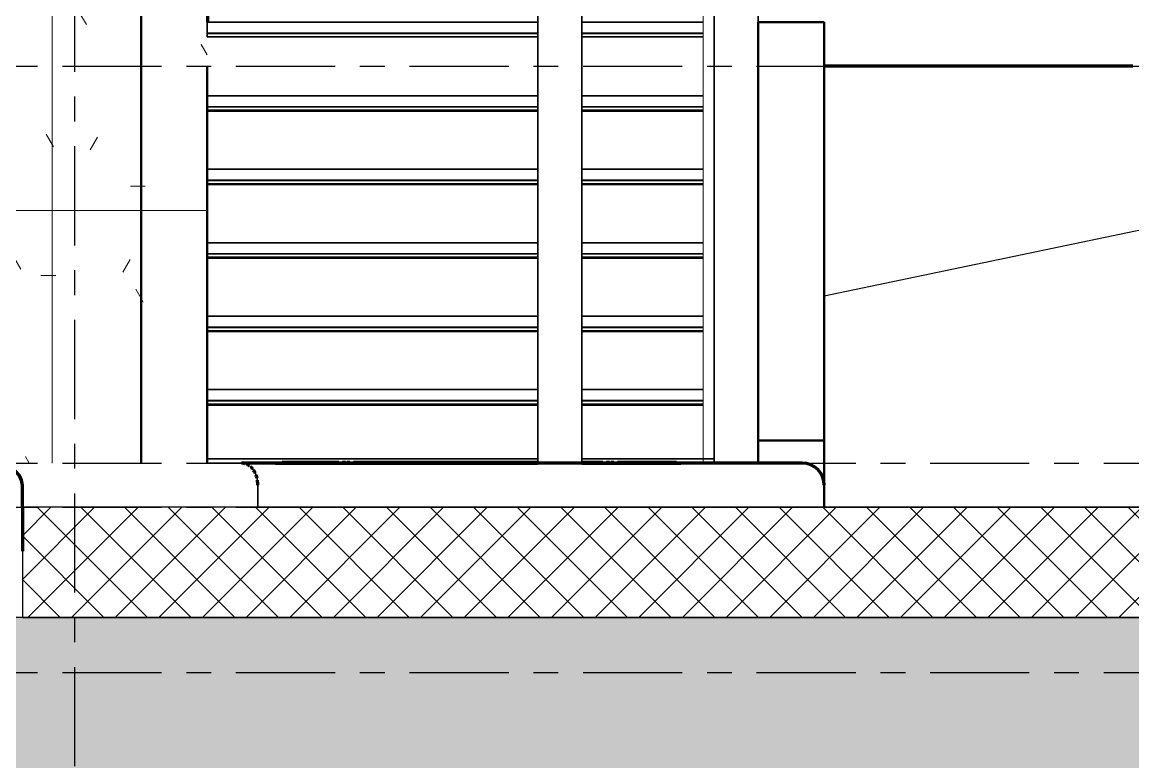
# Model space of a CAD drawing. Header units: millimetres. Extents: x -25371 to 2282244, y -90657 to 147824.
# Drawn here: x 1890080 to 1892599, y -4150 to -2473 of the extents above; entities that cross this region are included whole.
import ezdxf
from ezdxf.enums import TextEntityAlignment as Align

# ---------------------------------------------------------------- set-up
doc = ezdxf.new("R2010")
doc.units = ezdxf.units.MM
doc.linetypes.add('CENTER', pattern=[50.8, 31.75, -6.35, 6.35, -6.35])
doc.linetypes.add('TA_GL_000.90000', pattern=[2.475, 0.9, -0.225, 0.225, -0.225, 0.9])
for name, color, linetype in [('000 - 0_SYM_DWG_GRIDLINE_MAIN_COLOR_251', 7, 'Continuous'), ('000 - 0_SYM_DWG_SLOPE-SYM_TEXT_COLOR_3', 7, 'Continuous'), ('000 - GRID', 7, 'CENTER')]:
    doc.layers.add(name, color=color, linetype=linetype)
for name, color, linetype, lineweight in [('A-DETL', 7, 'Continuous', 70), ('A-DETL-GENF', 7, 'Continuous', 35), ('A-DETL-THIN', 7, 'Continuous', 25), ('A-FLOR-E', 7, 'Continuous', 35), ('A-FLOR-FNSH', 7, 'Continuous', 70), ('A-FLOR-HRAL', 7, 'Continuous', 35), ('A-FLOR-MCUT', 7, 'Continuous', 70), ('A-FLOR-OTLN', 7, 'Continuous', 35), ('A-FLOR-PATT', 7, 'Continuous', 70), ('A-GENM', 7, 'Continuous', 35), ('A-WALL-PATT', 7, 'Continuous', 50), ('E-LITE-EQPM', 7, 'Continuous', 35), ('I-WALL-E', 7, 'Continuous', 50), ('P-SANR-FIXT', 7, 'Continuous', 35), ('Q-SPCQ', 7, 'Continuous', 35), ('S-STRS-E', 7, 'Continuous', 35), ('WALL-E', 7, 'Continuous', 50)]:
    doc.layers.add(name, color=color, linetype=linetype, lineweight=lineweight)
doc.styles.add('Arial', font='arial.ttf', dxfattribs={"height": 300})
doc.styles.add('TA', font='', dxfattribs={"height": 4.5})
doc.styles.get('TA').set_extended_font_data('Cordia New')
pattern_1 = [(0, (12756.73, -1e-11), (812.8, 203.2), [33.528, -576.072, 33.528, -576.072, -3251.2]), (0, (12756.73, -1e-11), (812.8, 203.2), [-1219.2, 33.528, -1185.672, 33.528, -576.072, -1422.4]), (0, (12756.73, -1e-11), (812.8, 203.2), [-3048, 33.528, -372.872, 33.528, -982.472]), (120, (13061.53, 101.6), (-582.37636, 602.30545), [33.528, -576.072, 33.528, -576.072, -3251.2]), (120, (13061.53, 101.6), (-582.37636, 602.30545), [-1219.2, 33.528, -1185.672, 33.528, -576.072, -1422.4]), (120, (13061.53, 101.6), (-582.37636, 602.30545), [-3048, 33.528, -372.872, 33.528, -982.472]), (240, (13163.13, 508), (-230.42364, -805.50545), [33.528, -576.072, 33.528, -576.072, -3251.2]), (240, (13163.13, 508), (-230.42364, -805.50545), [-1219.2, 33.528, -1185.672, 33.528, -576.072, -1422.4]), (240, (13163.13, 508), (-230.42364, -805.50545), [-3048, 33.528, -372.872, 33.528, -982.472])]
pattern_2 = [(0, (15146.8, 100300), (0, 600), []), (90, (15146.8, 100300), (-600, 4e-14), [])]

# ---------------------------------------------------------------- blocks, each defined once
blk = doc.blocks.new('Lighting-Street-LED - Lighting-Street-LED-4346571-VS01 - ELEVATION 4')
at = {"layer": 'E-LITE-EQPM', "color": 7}
for p, q in [((5800, 107124.5), (5800, 101100)), ((5900, 101100), (5900, 107103.2))]:
    blk.add_line(p, q, dxfattribs=at)
blk = doc.blocks.new('Railing - 50mm-5736714-VS01 - ELEVATION 4')
at = {"layer": 'A-FLOR-HRAL', "color": 7, "lineweight": 9}
for p, q in [((5775, 102736.9), (5775.3, 102739.3)), ((5775, 102736.9), (5775, 101766.7)), ((5775.3, 102734.5), (5775, 102736.9))]:
    blk.add_line(p, q, dxfattribs=at)
blk = doc.blocks.new('Railing - 50mm-5736712-VS01 - ELEVATION 4')
at = {"layer": 'A-FLOR-HRAL', "color": 7, "lineweight": 9}
for p, q in [((5775, 102379.8), (5775.3, 102382.1)), ((5775, 102379.8), (5775, 101433.3)), ((5775.3, 102377.4), (5775, 102379.8))]:
    blk.add_line(p, q, dxfattribs=at)
blk = doc.blocks.new('Railing - Railing-4930035-VS01 - ELEVATION 4')
at = {"color": 7}
for name in ['Railing - 50mm-5736714-VS01 - ELEVATION 4', 'Railing - 50mm-5736712-VS01 - ELEVATION 4']:
    blk.add_blockref(name, (0, 0), dxfattribs=at)
blk = doc.blocks.new('Top Rail Type - Top Rail_Internal_-4930060-VS01 - ELEVATION 4')
at = {"layer": 'A-FLOR-HRAL', "color": 7, "lineweight": 9}
blk.add_line((5775, 102066.7), (5775, 101100), dxfattribs=at)
at = {"layer": 'A-FLOR-HRAL', "color": 7, "lineweight": 9, "flags": 128}
blk.add_lwpolyline([(5775, 102102), (5775, 102099.3), (5775, 102096.6), (5775, 102093.8), (5775, 102091), (5775, 102088.2), (5775, 102085.3), (5775, 102082.4), (5775, 102079.4), (5775, 102076.4), (5775, 102073.5), (5775, 102070.5), (5775, 102067.5), (5775, 102066.7)], dxfattribs=at)
blk = doc.blocks.new('Lighting-Street-LED - Lighting-Street-LED-V74-VS01 - ELEVATION 4')
at = {"layer": 'E-LITE-EQPM', "color": 7}
for p, q in [((5400.2, 107213.6), (5400.2, 101100)), ((5500.2, 101100), (5500.2, 107104))]:
    blk.add_line(p, q, dxfattribs=at)
blk = doc.blocks.new('DPA_GM-Manhole Cover Type 2 - 900x900-V91-VS01 - ELEVATION 4')
at = {"layer": 'A-DETL', "color": 7}
for p, q in [((4805, 101100), (4942, 101100)), ((4932, 101100), (4810, 101100)), ((4820, 101102), (4900, 101102)), ((4820, 101102), (4820, 101100)), ((4820, 101102), (4900, 101102)), ((4820, 101102), (4820, 101100)), ((4820, 101100), (4932, 101100)), ((4900, 101100), (4820, 101100)), ((4900, 101100), (4820, 101100)), ((4900, 101102), (4932, 101102)), ((4900, 101102), (4932, 101102)), ((4932, 101100), (4900, 101100)), ((4932, 101100), (4900, 101100)), ((4932, 101102), (4939, 101102)), ((4932, 101102), (4939, 101102)), ((4942, 101100), (4939, 101100)), ((4939, 101100), (4942, 101100)), ((4957, 101100), (4950, 101100)), ((4950, 101100), (4967, 101100)), ((4950, 101100), (4957, 101100)), ((4957, 101102), (4964, 101102)), ((4957, 101102), (4957, 101100)), ((4957, 101102), (4964, 101102)), ((4957, 101102), (4957, 101100)), ((4964, 101100), (4964, 101102)), ((4964, 101100), (4964, 101102)), ((4967, 101100), (4964, 101100)), ((4964, 101100), (4967, 101100)), ((4982, 101100), (4974, 101100)), ((4974, 101100), (4992, 101100)), ((4974, 101100), (4982, 101100)), ((4982, 101102), (4989, 101102)), ((4982, 101102), (4982, 101100)), ((4982, 101102), (4989, 101102)), ((4982, 101102), (4982, 101100)), ((4989, 101100), (4989, 101102)), ((4989, 101102), (5400.3, 101102)), ((4989, 101100), (4989, 101102)), ((4989, 101100), (4989, 101102)), ((4989, 101102), (5400.3, 101102)), ((4989, 101100), (4989, 101102)), ((4992, 101100), (4989, 101100)), ((4989, 101100), (4992, 101100)), ((4992, 101100), (4989, 101100)), ((4992, 101100), (4989, 101100)), ((5400.3, 101100), (4999, 101100)), ((4999, 101100), (5400.3, 101100)), ((4999, 101100), (5400.3, 101100)), ((5400.3, 101100), (4999, 101100)), ((5400.3, 101100), (4999, 101100)), ((5500.2, 101102), (5531, 101102)), ((5500.2, 101102), (5531, 101102)), ((5531, 101100), (5500.2, 101100)), ((5500.2, 101100), (5541, 101100)), ((5500.2, 101100), (5531, 101100)), ((5531, 101100), (5500.2, 101100)), ((5531, 101100), (5500.2, 101100)), ((5531, 101102), (5538, 101102)), ((5531, 101102), (5538, 101102)), ((5541, 101100), (5538, 101100)), ((5538, 101100), (5541, 101100)), ((5556, 101100), (5548, 101100)), ((5548, 101100), (5566, 101100)), ((5548, 101100), (5556, 101100)), ((5556, 101102), (5563, 101102)), ((5556, 101102), (5556, 101100)), ((5556, 101102), (5563, 101102)), ((5556, 101102), (5556, 101100)), ((5563, 101102), (5563, 101100)), ((5563, 101102), (5563, 101100)), ((5566, 101100), (5563, 101100)), ((5563, 101100), (5566, 101100)), ((5581, 101100), (5573, 101100)), ((5573, 101100), (5591, 101100)), ((5573, 101100), (5581, 101100)), ((5581, 101102), (5588, 101102)), ((5581, 101102), (5581, 101100)), ((5581, 101102), (5588, 101102)), ((5581, 101102), (5581, 101100)), ((5588, 101102), (5588, 101100)), ((5588, 101102), (5620, 101102)), ((5588, 101100), (5588, 101102)), ((5588, 101102), (5588, 101100)), ((5588, 101102), (5620, 101102)), ((5588, 101100), (5588, 101102)), ((5591, 101100), (5588, 101100)), ((5588, 101100), (5591, 101100)), ((5591, 101100), (5588, 101100)), ((5591, 101100), (5588, 101100)), ((5710, 101100), (5598, 101100)), ((5598, 101100), (5715, 101100)), ((5598, 101100), (5700, 101100)), ((5620, 101100), (5598, 101100)), ((5620, 101100), (5598, 101100)), ((5620, 101102), (5705, 101102)), ((5620, 101102), (5700, 101102)), ((5705, 101100), (5620, 101100)), ((5700, 101100), (5620, 101100))]:
    blk.add_line(p, q, dxfattribs=at)
at = {"layer": 'A-GENM', "color": 7}
for p, q in [((4805, 101100), (4932, 101100)), ((4810, 101100), (4942, 101100)), ((4900, 101102), (4820, 101102)), ((4820, 101100), (4820, 101102)), ((4900, 101102), (4820, 101102)), ((4820, 101100), (4820, 101102)), ((4932, 101100), (4820, 101100)), ((4820, 101100), (4900, 101100)), ((4820, 101100), (4900, 101100)), ((4932, 101102), (4900, 101102)), ((4932, 101102), (4900, 101102)), ((4900, 101100), (4932, 101100)), ((4900, 101100), (4932, 101100)), ((4939, 101102), (4932, 101102)), ((4939, 101102), (4932, 101102)), ((4939, 101100), (4942, 101100)), ((4942, 101100), (4939, 101100)), ((4950, 101100), (4957, 101100)), ((4950, 101100), (4967, 101100)), ((4957, 101100), (4950, 101100)), ((4964, 101102), (4957, 101102)), ((4957, 101100), (4957, 101102)), ((4964, 101102), (4957, 101102)), ((4957, 101100), (4957, 101102)), ((4964, 101100), (4964, 101102)), ((4964, 101100), (4964, 101102)), ((4964, 101100), (4967, 101100)), ((4967, 101100), (4964, 101100)), ((4974, 101100), (4982, 101100)), ((4974, 101100), (4992, 101100)), ((4982, 101100), (4974, 101100)), ((4989, 101102), (4982, 101102)), ((4982, 101100), (4982, 101102)), ((4989, 101102), (4982, 101102)), ((4982, 101100), (4982, 101102)), ((4989, 101100), (4989, 101102)), ((5400.3, 101102), (4989, 101102)), ((4989, 101102), (4989, 101100)), ((4989, 101100), (4989, 101102)), ((5400.3, 101102), (4989, 101102)), ((4989, 101102), (4989, 101100)), ((4989, 101100), (4992, 101100)), ((4992, 101100), (4989, 101100)), ((4989, 101100), (4992, 101100)), ((4989, 101100), (4992, 101100)), ((4999, 101100), (5400.3, 101100)), ((4999, 101100), (5400.3, 101100)), ((5400.3, 101100), (4999, 101100)), ((4999, 101100), (5400.3, 101100)), ((4999, 101100), (5400.3, 101100)), ((5531, 101102), (5500.2, 101102)), ((5531, 101102), (5500.2, 101102)), ((5500.2, 101100), (5531, 101100)), ((5500.2, 101100), (5541, 101100)), ((5531, 101100), (5500.2, 101100)), ((5500.2, 101100), (5531, 101100)), ((5500.2, 101100), (5531, 101100)), ((5538, 101102), (5531, 101102)), ((5538, 101102), (5531, 101102)), ((5538, 101100), (5541, 101100)), ((5541, 101100), (5538, 101100)), ((5548, 101100), (5556, 101100)), ((5548, 101100), (5566, 101100)), ((5556, 101100), (5548, 101100)), ((5563, 101102), (5556, 101102)), ((5556, 101102), (5556, 101100)), ((5563, 101102), (5556, 101102)), ((5556, 101102), (5556, 101100)), ((5563, 101100), (5563, 101102)), ((5563, 101100), (5563, 101102)), ((5563, 101100), (5566, 101100)), ((5566, 101100), (5563, 101100)), ((5573, 101100), (5581, 101100)), ((5573, 101100), (5591, 101100)), ((5581, 101100), (5573, 101100)), ((5588, 101102), (5581, 101102)), ((5581, 101102), (5581, 101100)), ((5588, 101102), (5581, 101102)), ((5581, 101102), (5581, 101100)), ((5588, 101100), (5588, 101102)), ((5620, 101102), (5588, 101102)), ((5588, 101102), (5588, 101100)), ((5588, 101100), (5588, 101102)), ((5620, 101102), (5588, 101102)), ((5588, 101102), (5588, 101100)), ((5588, 101100), (5591, 101100)), ((5591, 101100), (5588, 101100)), ((5588, 101100), (5591, 101100)), ((5588, 101100), (5591, 101100)), ((5598, 101100), (5715, 101100)), ((5598, 101100), (5710, 101100)), ((5700, 101100), (5598, 101100)), ((5598, 101100), (5620, 101100)), ((5598, 101100), (5620, 101100)), ((5705, 101102), (5620, 101102)), ((5700, 101102), (5620, 101102)), ((5620, 101100), (5705, 101100)), ((5620, 101100), (5700, 101100))]:
    blk.add_line(p, q, dxfattribs=at)
blk = doc.blocks.new('DPA_GM-Manhole Cover Type 2 - 900x900-V92-VS01 - ELEVATION 4')
at = {"layer": 'A-DETL', "color": 7}
for p, q in [((4815, 101100), (5400.3, 101100)), ((4942, 101100), (4820, 101100)), ((4830, 101102), (4910, 101102)), ((4830, 101102), (4830, 101100)), ((4830, 101102), (4910, 101102)), ((4830, 101102), (4830, 101100)), ((4830, 101100), (4942, 101100)), ((4910, 101100), (4830, 101100)), ((4910, 101100), (4830, 101100)), ((4910, 101102), (4942, 101102)), ((4910, 101102), (4942, 101102)), ((4942, 101100), (4910, 101100)), ((4942, 101100), (4910, 101100)), ((4942, 101102), (4949, 101102)), ((4942, 101102), (4942, 101100)), ((4942, 101100), (4942, 101102)), ((4942, 101102), (4949, 101102)), ((4942, 101102), (4942, 101100)), ((4942, 101100), (4942, 101102)), ((4949, 101100), (4949, 101102)), ((4949, 101100), (4949, 101102)), ((4967, 101100), (4950, 101100)), ((4950, 101100), (4967, 101100)), ((4967, 101102), (4974, 101102)), ((4967, 101102), (4967, 101100)), ((4967, 101102), (4974, 101102)), ((4967, 101102), (4967, 101100)), ((4974, 101100), (4974, 101102)), ((4974, 101100), (4974, 101102)), ((4992, 101100), (4974, 101100)), ((4974, 101100), (4992, 101100)), ((4992, 101102), (4999, 101102)), ((4992, 101102), (4992, 101100)), ((4992, 101102), (4999, 101102)), ((4992, 101102), (4992, 101100)), ((4999, 101100), (4999, 101102)), ((4999, 101102), (5400.3, 101102)), ((4999, 101100), (4999, 101102)), ((4999, 101100), (4999, 101102)), ((4999, 101102), (5400.3, 101102)), ((4999, 101100), (4999, 101102)), ((5400.3, 101100), (4999, 101100)), ((4999, 101100), (5400.3, 101100)), ((5400.3, 101100), (4999, 101100)), ((5400.3, 101100), (4999, 101100)), ((5500.2, 101102), (5541, 101102)), ((5500.2, 101102), (5541, 101102)), ((5541, 101100), (5500.2, 101100)), ((5500.2, 101100), (5724.7, 101100)), ((5500.2, 101100), (5541, 101100)), ((5541, 101100), (5500.2, 101100)), ((5541, 101100), (5500.2, 101100)), ((5541, 101102), (5548, 101102)), ((5541, 101102), (5541, 101100)), ((5541, 101100), (5541, 101102)), ((5541, 101102), (5548, 101102)), ((5541, 101102), (5541, 101100)), ((5541, 101100), (5541, 101102)), ((5548, 101102), (5548, 101100)), ((5548, 101102), (5548, 101100)), ((5566, 101100), (5548, 101100)), ((5548, 101100), (5566, 101100)), ((5566, 101102), (5573, 101102)), ((5566, 101102), (5566, 101100)), ((5566, 101102), (5573, 101102)), ((5566, 101102), (5566, 101100)), ((5573, 101102), (5573, 101100)), ((5573, 101102), (5573, 101100)), ((5591, 101100), (5573, 101100)), ((5573, 101100), (5591, 101100)), ((5591, 101102), (5598, 101102)), ((5591, 101102), (5591, 101100)), ((5591, 101102), (5598, 101102)), ((5591, 101102), (5591, 101100)), ((5598, 101102), (5598, 101100)), ((5598, 101102), (5630, 101102)), ((5598, 101100), (5598, 101102)), ((5598, 101102), (5598, 101100)), ((5598, 101102), (5630, 101102)), ((5598, 101100), (5598, 101102)), ((5720, 101100), (5598, 101100)), ((5598, 101100), (5710, 101100)), ((5630, 101100), (5598, 101100)), ((5630, 101100), (5598, 101100)), ((5630, 101102), (5715, 101102)), ((5630, 101102), (5710, 101102)), ((5715, 101100), (5630, 101100)), ((5710, 101100), (5630, 101100)), ((5710, 101100), (5710, 101102)), ((5715, 101102), (5715, 101100))]:
    blk.add_line(p, q, dxfattribs=at)
at = {"layer": 'A-GENM', "color": 7}
for p, q in [((4815, 101100), (4942, 101100)), ((4820, 101100), (5400.3, 101100)), ((4910, 101102), (4830, 101102)), ((4830, 101100), (4830, 101102)), ((4910, 101102), (4830, 101102)), ((4830, 101100), (4830, 101102)), ((4942, 101100), (4830, 101100)), ((4830, 101100), (4910, 101100)), ((4830, 101100), (4910, 101100)), ((4942, 101102), (4910, 101102)), ((4910, 101100), (4910, 101102)), ((4910, 101102), (4910, 101100)), ((4942, 101102), (4910, 101102)), ((4910, 101102), (4910, 101100)), ((4910, 101100), (4910, 101102)), ((4910, 101100), (4942, 101100)), ((4910, 101100), (4942, 101100)), ((4949, 101102), (4942, 101102)), ((4942, 101100), (4942, 101102)), ((4942, 101102), (4942, 101100)), ((4949, 101102), (4942, 101102)), ((4942, 101100), (4942, 101102)), ((4942, 101102), (4942, 101100)), ((4949, 101100), (4949, 101102)), ((4949, 101100), (4949, 101102)), ((4950, 101100), (4967, 101100)), ((4967, 101100), (4950, 101100)), ((4974, 101102), (4967, 101102)), ((4967, 101100), (4967, 101102)), ((4974, 101102), (4967, 101102)), ((4967, 101100), (4967, 101102)), ((4974, 101100), (4974, 101102)), ((4974, 101100), (4974, 101102)), ((4974, 101100), (4992, 101100)), ((4992, 101100), (4974, 101100)), ((4999, 101102), (4992, 101102)), ((4992, 101100), (4992, 101102)), ((4999, 101102), (4992, 101102)), ((4992, 101100), (4992, 101102)), ((4999, 101100), (4999, 101102)), ((5400.3, 101102), (4999, 101102)), ((4999, 101102), (4999, 101100)), ((4999, 101100), (4999, 101102)), ((5400.3, 101102), (4999, 101102)), ((4999, 101102), (4999, 101100)), ((4999, 101100), (5400.3, 101100)), ((5400.3, 101100), (4999, 101100)), ((4999, 101100), (5400.3, 101100)), ((4999, 101100), (5400.3, 101100)), ((5541, 101102), (5500.2, 101102)), ((5541, 101102), (5500.2, 101102)), ((5500.2, 101100), (5541, 101100)), ((5500.2, 101100), (5720, 101100)), ((5541, 101100), (5500.2, 101100)), ((5500.2, 101100), (5541, 101100)), ((5500.2, 101100), (5541, 101100)), ((5548, 101102), (5541, 101102)), ((5541, 101102), (5541, 101100)), ((5541, 101102), (5541, 101100)), ((5548, 101102), (5541, 101102)), ((5541, 101102), (5541, 101100)), ((5541, 101102), (5541, 101100)), ((5548, 101100), (5548, 101102)), ((5548, 101100), (5548, 101102)), ((5548, 101100), (5566, 101100)), ((5566, 101100), (5548, 101100)), ((5573, 101102), (5566, 101102)), ((5566, 101102), (5566, 101100)), ((5573, 101102), (5566, 101102)), ((5566, 101102), (5566, 101100)), ((5573, 101100), (5573, 101102)), ((5573, 101100), (5573, 101102)), ((5573, 101100), (5591, 101100)), ((5591, 101100), (5573, 101100)), ((5598, 101102), (5591, 101102)), ((5591, 101102), (5591, 101100)), ((5598, 101102), (5591, 101102)), ((5591, 101102), (5591, 101100)), ((5598, 101100), (5598, 101102)), ((5630, 101102), (5598, 101102)), ((5598, 101102), (5598, 101100)), ((5598, 101100), (5598, 101102)), ((5630, 101102), (5598, 101102)), ((5598, 101102), (5598, 101100)), ((5598, 101100), (5724.7, 101100)), ((5710, 101100), (5598, 101100)), ((5598, 101100), (5630, 101100)), ((5598, 101100), (5630, 101100)), ((5715, 101102), (5630, 101102)), ((5630, 101102), (5630, 101100)), ((5630, 101102), (5630, 101100)), ((5710, 101102), (5630, 101102)), ((5630, 101100), (5630, 101102)), ((5630, 101100), (5630, 101102)), ((5630, 101100), (5715, 101100)), ((5630, 101100), (5710, 101100)), ((5710, 101100), (5710, 101102)), ((5715, 101102), (5715, 101100))]:
    blk.add_line(p, q, dxfattribs=at)
blk = doc.blocks.new('PB-DRAIN-SCUPPER-GENC-300 with RC  - 300WX100D 2-5736739-VS01 - ELEVATION 4')
at = {"layer": 'P-SANR-FIXT', "color": 7, "lineweight": 9}
for p, q in [((5400.3, 101110), (4650, 101110)), ((4650, 101110), (5400.3, 101110)), ((4650, 101100), (4650, 101110)), ((4650, 101110), (4650, 101100)), ((5400.3, 101110), (4650, 101110)), ((5400.3, 101110), (4650, 101110)), ((5775, 101110), (5500.2, 101110)), ((5500.2, 101110), (5775, 101110)), ((5775.9, 101110), (5500.2, 101110)), ((5775, 101110), (5500.2, 101110)), ((5900, 101100), (5900, 101110)), ((5900, 101110), (5900, 101100))]:
    blk.add_line(p, q, dxfattribs=at)
at = {"layer": 'P-SANR-FIXT', "color": 7}
for p, q in [((4650, 101110), (4650, 101100)), ((4650, 101100), (4650, 101110)), ((4650, 101110), (4650, 101100)), ((4650, 101100), (4650, 101110)), ((4650, 101110), (5400.3, 101110)), ((5400.3, 101110), (4650, 101110)), ((5400.3, 101110), (4650, 101110)), ((5400.3, 101110), (4650, 101110)), ((5500.2, 101110), (5775.9, 101110)), ((5775, 101110), (5500.2, 101110)), ((5775, 101110), (5500.2, 101110)), ((5800, 101110), (5500.2, 101110)), ((5900, 101110), (5900, 101100)), ((5900, 101100), (5900, 101110)), ((5900, 101110), (5900, 101100)), ((5900, 101100), (5900, 101110))]:
    blk.add_line(p, q, dxfattribs=at)
blk = doc.blocks.new('Generic Models 2 - Generic Models 45-5662310-VS01 - ELEVATION 4')
at = {"layer": 'A-DETL', "color": 7}
for p, q in [((6150, 102000), (6050, 102000)), ((6167.1, 102000), (6050.3, 102000)), ((6650, 102000), (6167.4, 102000)), ((6750, 102000), (6650, 102000))]:
    blk.add_line(p, q, dxfattribs=at)
at = {"layer": 'A-GENM', "color": 7}
for p, q in [((6050, 102000), (6050, 101400)), ((6050.4, 102000), (6150, 102000)), ((6153.7, 102000), (6750, 102000))]:
    blk.add_line(p, q, dxfattribs=at)
blk = doc.blocks.new('Handrail Type - Handrail_Internal_-5736255-VS01 - ELEVATION 4')
at = {"layer": 'A-FLOR-HRAL', "color": 7, "lineweight": 9}
blk.add_line((5775, 102625), (5775, 101791.7), dxfattribs=at)
blk = doc.blocks.new('DPA_FHC_FH _ENT__Stand Alone Type - 750x1300x550 mm_-5841241-VS01 - ELEVATION 4')
at = {"layer": 'A-DETL', "color": 7}
for p, q in [((4650, 103300), (4651.7, 103300)), ((4651.7, 102700), (4651.7, 103300)), ((4651.7, 102750), (4651.7, 103250)), ((4651.7, 102750), (4651.7, 103250)), ((4650, 102700), (4651.7, 102700)), ((4650, 102300), (4651.7, 102300)), ((4651.7, 102100), (4651.7, 102300)), ((4651.7, 102100), (4650, 102100))]:
    blk.add_line(p, q, dxfattribs=at)
at = {"layer": 'Q-SPCQ', "color": 7}
for p, q in [((4651.7, 103300), (4650, 103300)), ((4651.7, 103300), (4651.7, 102700)), ((4651.7, 103250), (4651.7, 102750)), ((4651.7, 103250), (4651.7, 102750)), ((4650, 102700), (4651.7, 102700)), ((4651.7, 102300), (4650, 102300)), ((4651.7, 102300), (4651.7, 102100)), ((4650, 102100), (4651.7, 102100))]:
    blk.add_line(p, q, dxfattribs=at)
blk = doc.blocks.new('C-1-VS01_REV00_20260616-140725_ELEVATION_4_EX')
at = {"layer": 'A-DETL-GENF', "lineweight": 9}
h = blk.add_hatch(dxfattribs=at)
h.set_pattern_fill('FP_37', style=0, pattern_type=2)
h.set_pattern_definition([(45, (12756.73, -1e-11), (0, 449.0128), [317.5, -317.5]), (45, (12672.54, 84.2), (0, 449.0128), [317.5, -317.5]), (45, (12588.35, 168.38), (0, 449.0128), [317.5, -317.5]), (135, (12588.35, 224.5), (-449.0128, 3e-14), [317.5, -317.5]), (135, (12672.54, 308.7), (-449.0128, 3e-14), [317.5, -317.5]), (135, (12756.73, 392.9), (-449.0128, 3e-14), [317.5, -317.5])])
h.paths.add_polyline_path([(12634.2, 99376.8), (26357.8, 99376.8), (26357.8, 101000), (24421.8, 101000), (24421.8, 100750), (16251.8, 100750), (16251.8, 101000), (9975.1, 101000), (9975.1, 100500), (8919.4, 100500), (8919.4, 101000), (-28.2, 101000), (-28.2, 99376.8), (12523.5, 99376.8)])
at = {"layer": 'A-FLOR-PATT', "lineweight": 9}
h = blk.add_hatch(dxfattribs=at)
h.set_pattern_fill('FP_26', angle=-135, style=0, pattern_type=2)
h.set_pattern_definition([(225, (31944.68, 101000), (49.49747, -49.49747), []), (315, (31944.68, 101000), (49.49747, 49.49747), [])])
h.paths.add_polyline_path([(16452.5, 100750), (24421.8, 100750), (24421.8, 100751.2), (24271.8, 100751.2), (24271.8, 101000), (16452.5, 101000), (16452.5, 100885.1)])
at = {"layer": 'A-WALL-PATT', "lineweight": 9}
h = blk.add_hatch(dxfattribs=at)
h.set_pattern_fill('FP_14', style=0, pattern_type=2)
h.set_pattern_definition(pattern_1)
h.paths.add_polyline_path([(15221.8, 101100), (16721.8, 101100), (16721.8, 103570), (15171.8, 103570), (15171.8, 103433.3), (15221.8, 103433.3), (15221.8, 101231.7)])
h.paths.add_polyline_path([(15071.8, 103433.3), (15121.8, 103433.3), (15121.8, 103570), (15071.8, 103570), (15071.8, 103490.7)])
h = blk.add_hatch(dxfattribs=at)
h.set_pattern_fill('FP_23', style=0, pattern_type=2)
h.set_pattern_definition(pattern_2)
h.paths.add_polyline_path([(15221.8, 101100), (16721.8, 101100), (16721.8, 103570), (15171.8, 103570), (15171.8, 103433.3), (15221.8, 103433.3), (15221.8, 101231.7)])
h.paths.add_polyline_path([(15071.8, 103433.3), (15121.8, 103433.3), (15121.8, 103570), (15071.8, 103570), (15071.8, 103490.7)])
h = blk.add_hatch(dxfattribs=at)
h.set_pattern_fill('FP_14', style=0, pattern_type=2)
h.set_pattern_definition(pattern_1)
h.paths.add_polyline_path([(16871.8, 101100), (16871.8, 103570), (16721.8, 103570), (16721.8, 101100), (16839.8, 101100)])
h = blk.add_hatch(dxfattribs=at)
h.set_pattern_fill('FP_23', style=0, pattern_type=2)
h.set_pattern_definition(pattern_2)
h.paths.add_polyline_path([(16871.8, 101100), (16871.8, 103570), (16721.8, 103570), (16721.8, 101100), (16839.8, 101100)])
at = {"layer": 'A-DETL', "color": 7, "flags": 128}
blk.add_lwpolyline([(18221.8, 101100), (18217.9, 101100), (18206, 101100), (18186.2, 101100), (18158.6, 101100), (18123.1, 101100), (18079.9, 101100), (18029, 101100), (17970.5, 101100), (17904.5, 101100), (17831.1, 101100), (17750.3, 101100), (17662.4, 101100), (17567.5, 101100), (17465.7, 101100), (17357.2, 101100), (17242.2, 101100), (17120.8, 101100), (16993.3, 101100), (16949.7, 101100)], dxfattribs=at)
at = {"layer": 'A-DETL', "color": 7}
blk.add_arc((18221.8, 101050), 50, 0, 90, dxfattribs=at)
for start_param, end_param in [(6.058786, 6.283185), (5.768299, 5.959024), (5.545526, 5.699817), (5.295509, 5.449808), (5.036293, 5.208263), (4.712389, 4.936788)]:
    blk.add_ellipse((16949.7, 101050), major_axis=(0, 50), ratio=0.743004, start_param=start_param, end_param=end_param, dxfattribs=at)
at = {"layer": 'A-DETL-THIN', "color": 7}
for p, q in [((20773.5, 102000), (18271.8, 101478.8)), ((24421.8, 100750), (16251.8, 100750))]:
    blk.add_line(p, q, dxfattribs=at)
at = {"layer": 'A-FLOR-E', "color": 7}
for p, q in [((16873.6, 102100), (16871.8, 102100)), ((17623.4, 102100), (17304.6, 102100)), ((17950, 102100), (17723.2, 102100)), ((18271.8, 102000), (18271.8, 101750)), ((18271.8, 102000), (18271.8, 101750)), ((18271.8, 101750), (18271.8, 101000)), ((18057.3, 101000), (16986.8, 101000)), ((18271.8, 101000), (18058.3, 101000)), ((24271.8, 101000), (18271.8, 101000)), ((16986.8, 100750), (18271.8, 100750))]:
    blk.add_line(p, q, dxfattribs=at)
at = {"layer": 'A-FLOR-FNSH', "color": 7, "lineweight": 25}
for p, q in [((24425, 101000), (16452.5, 101000)), ((16452.5, 100900), (16452.5, 100750)), ((16452.5, 100750), (24421.8, 100750))]:
    blk.add_line(p, q, dxfattribs=at)
at = {"layer": 'A-FLOR-MCUT', "color": 7, "lineweight": 100}
blk.add_line((16452.5, 101000), (16452.5, 101050), dxfattribs=at)
at = {"layer": 'A-FLOR-MCUT', "color": 7}
blk.add_line((16452.5, 101000), (16452.5, 100900), dxfattribs=at)
at = {"layer": 'A-FLOR-MCUT', "color": 7, "lineweight": 100, "flags": 128}
blk.add_lwpolyline([(16452.5, 101050), (16450.8, 101061.1), (16445.8, 101071.7), (16437.8, 101081.2), (16427.1, 101089.1), (16414.4, 101095), (16400.2, 101098.7), (16385.2, 101100)], dxfattribs=at)
at = {"layer": 'A-FLOR-OTLN', "color": 7}
for p, q in [((18121.8, 102100), (18121.8, 101900)), ((16875.4, 101100), (17716.6, 101100)), ((17719.1, 101100), (18121.8, 101100)), ((16986.8, 101050), (16986.8, 101000)), ((18271.8, 101000), (18271.8, 101050)), ((16452.5, 100900), (16452.5, 101000))]:
    blk.add_line(p, q, dxfattribs=at)
for start, end in [(82.8309, 90), (68.4034, 75), (55.0714, 62.4361), (42.2282, 47.7638), (28.3715, 33.4361), (13.3856, 18.5782)]:
    blk.add_arc((18221.8, 101050), 50, start, end, dxfattribs=at)
for start_param, end_param in [(6.038586, 6.262066), (5.793109, 6.021386), (5.207565, 5.759587), (4.974188, 5.202601), (4.712389, 4.957093)]:
    blk.add_ellipse((16949.7, 101050), major_axis=(0, 50), ratio=0.743004, start_param=start_param, end_param=end_param, dxfattribs=at)
at = {"layer": 'I-WALL-E', "color": 7}
for p, q in [((16873.6, 103600), (16873.6, 102100)), ((16871.8, 103570), (16871.8, 102100)), ((16721.8, 103500), (16721.8, 101100)), ((16871.8, 102100), (16873.6, 102100)), ((16871.8, 101272.8), (16871.8, 102000)), ((16871.8, 101100), (16871.8, 101272.8))]:
    blk.add_line(p, q, dxfattribs=at)
at = {"layer": 'S-STRS-E', "color": 7}
for p, q in [((16871.8, 102100), (17622.3, 102100)), ((16871.8, 102075), (16871.8, 102100)), ((16871.8, 102100), (17622.3, 102100)), ((16871.8, 102100), (17622.3, 102100)), ((16871.8, 102100), (17622.3, 102100)), ((16871.8, 102100), (17622.3, 102100)), ((16871.8, 102100), (17622.3, 102100)), ((16871.8, 102100), (17622.3, 102100)), ((17722, 102100), (17996.8, 102100)), ((17722, 102100), (17996.8, 102100)), ((17722, 102100), (17996.8, 102100)), ((17722, 102100), (17996.8, 102100)), ((17722, 102100), (17996.8, 102100)), ((17722, 102100), (17996.8, 102100)), ((17722, 102100), (17996.8, 102100)), ((18121.8, 102065), (18121.8, 102100)), ((18121.8, 102100), (18121.8, 102094.5)), ((18121.8, 102095), (18121.8, 102100)), ((18121.8, 102100), (18121.8, 102097.5)), ((18121.8, 102097.5), (18121.8, 102100)), ((18121.8, 102100), (18121.8, 102097.5)), ((18121.8, 102097.5), (18121.8, 102100)), ((18121.8, 102100), (18121.8, 102097.5)), ((18121.8, 102097.5), (18121.8, 102100)), ((18121.8, 102100), (18121.8, 102097.5)), ((18121.8, 102097.5), (18121.8, 102100)), ((18121.8, 102100), (18121.8, 102097.5)), ((18121.8, 102097.5), (18121.8, 102100)), ((18121.8, 102100), (18121.8, 102075)), ((17622.2, 102075), (16871.8, 102075)), ((16871.8, 102067), (16871.8, 102074.5)), ((16871.8, 102074.5), (17622.2, 102074.5)), ((17996.8, 102075), (17722, 102075)), ((17722, 102074.5), (17996.8, 102074.5)), ((18121.8, 102075), (18121.8, 102095)), ((18121.8, 102095), (18121.8, 102085)), ((18121.8, 102085), (18121.8, 102095)), ((18121.8, 102094.5), (18121.8, 102085.5)), ((18121.8, 102085.5), (18121.8, 102094.5)), ((18121.8, 102094.5), (18121.8, 102074.5)), ((18121.8, 102085.5), (18121.8, 102082)), ((18121.8, 102082), (18121.8, 102085.5)), ((18121.8, 102085), (18121.8, 102082.5)), ((18121.8, 102082.5), (18121.8, 102085)), ((18121.8, 102074.5), (18121.8, 102067)), ((16871.8, 102067), (17622.2, 102067)), ((17722, 102067), (17996.8, 102067)), ((18121.8, 102067), (18121.8, 102065)), ((18121.8, 101933.3), (18121.8, 102065)), ((18121.8, 102065), (18121.8, 101933.3)), ((16871.8, 101933.3), (16871.8, 102000)), ((16871.8, 102000), (16871.8, 101933.3)), ((16871.8, 101927.8), (16871.8, 101933.3)), ((16871.8, 101933.3), (16871.8, 101898.3)), ((17622.2, 101933.3), (16871.8, 101933.3)), ((16871.8, 101933.3), (17622.2, 101933.3)), ((16871.8, 101908.3), (16871.8, 101933.3)), ((16871.8, 101933.3), (16871.8, 101930.8)), ((16871.8, 101930.8), (16871.8, 101933.3)), ((16871.8, 101933.3), (16871.8, 101930.8)), ((16871.8, 101930.8), (16871.8, 101933.3)), ((16871.8, 101933.3), (16871.8, 101930.8)), ((16871.8, 101930.8), (16871.8, 101933.3)), ((16871.8, 101933.3), (16871.8, 101930.8)), ((16871.8, 101930.8), (16871.8, 101933.3)), ((16871.8, 101933.3), (16871.8, 101930.8)), ((16871.8, 101930.8), (16871.8, 101933.3)), ((16871.8, 101933.3), (16871.8, 101928.3)), ((16871.8, 101933.3), (17622.2, 101933.3)), ((16871.8, 101933.3), (17622.2, 101933.3)), ((16871.8, 101933.3), (17622.2, 101933.3)), ((16871.8, 101933.3), (17622.2, 101933.3)), ((16871.8, 101933.3), (17622.2, 101933.3)), ((16871.8, 101933.3), (17622.2, 101933.3)), ((16871.8, 101928.3), (16871.8, 101918.3)), ((16871.8, 101918.3), (16871.8, 101928.3)), ((16871.8, 101928.3), (16871.8, 101908.3)), ((16871.8, 101907.8), (16871.8, 101927.8)), ((16871.8, 101927.8), (16871.8, 101918.8)), ((16871.8, 101918.8), (16871.8, 101927.8)), ((17996.8, 101933.3), (17722, 101933.3)), ((17722, 101933.3), (17996.8, 101933.3)), ((17722, 101933.3), (17996.8, 101933.3)), ((17722, 101933.3), (17996.8, 101933.3)), ((17722, 101933.3), (17996.8, 101933.3)), ((17722, 101933.3), (17996.8, 101933.3)), ((17722, 101933.3), (17996.8, 101933.3)), ((17722, 101933.3), (17996.8, 101933.3)), ((18121.8, 101898.3), (18121.8, 101933.3)), ((18121.8, 101933.3), (18121.8, 101927.8)), ((18121.8, 101928.3), (18121.8, 101933.3)), ((18121.8, 101933.3), (18121.8, 101930.8)), ((18121.8, 101930.8), (18121.8, 101933.3)), ((18121.8, 101933.3), (18121.8, 101930.8)), ((18121.8, 101930.8), (18121.8, 101933.3)), ((18121.8, 101933.3), (18121.8, 101930.8)), ((18121.8, 101930.8), (18121.8, 101933.3)), ((18121.8, 101933.3), (18121.8, 101930.8)), ((18121.8, 101930.8), (18121.8, 101933.3)), ((18121.8, 101933.3), (18121.8, 101930.8)), ((18121.8, 101930.8), (18121.8, 101933.3)), ((18121.8, 101933.3), (18121.8, 101908.3)), ((18121.8, 101908.3), (18121.8, 101928.3)), ((18121.8, 101928.3), (18121.8, 101918.3)), ((18121.8, 101918.3), (18121.8, 101928.3)), ((18121.8, 101927.8), (18121.8, 101918.8)), ((18121.8, 101918.8), (18121.8, 101927.8)), ((18121.8, 101927.8), (18121.8, 101907.8)), ((16871.8, 101918.8), (16871.8, 101915.3)), ((16871.8, 101915.3), (16871.8, 101918.8)), ((16871.8, 101918.3), (16871.8, 101915.8)), ((16871.8, 101915.8), (16871.8, 101918.3)), ((17622.2, 101908.3), (16871.8, 101908.3)), ((16871.8, 101900.3), (16871.8, 101907.8)), ((16871.8, 101907.8), (17622.2, 101907.8)), ((16871.8, 101907.8), (17622.2, 101907.8)), ((16871.8, 101898.3), (16871.8, 101900.3)), ((16871.8, 101900.3), (17622.2, 101900.3)), ((16871.8, 101766.7), (16871.8, 101898.3)), ((16871.8, 101898.3), (16871.8, 101766.7)), ((17622.2, 101898.3), (16871.8, 101898.3)), ((17622.2, 101898.3), (16871.8, 101898.3)), ((17996.8, 101908.3), (17722, 101908.3)), ((17722, 101907.8), (17996.8, 101907.8)), ((17722, 101907.8), (17996.8, 101907.8)), ((17722, 101900.3), (17996.8, 101900.3)), ((17996.8, 101898.3), (17722, 101898.3)), ((17996.8, 101898.3), (17722, 101898.3)), ((18121.8, 101918.8), (18121.8, 101915.3)), ((18121.8, 101915.3), (18121.8, 101918.8)), ((18121.8, 101918.3), (18121.8, 101915.8)), ((18121.8, 101915.8), (18121.8, 101918.3)), ((18121.8, 101907.8), (18121.8, 101900.3)), ((18121.8, 101900.3), (18121.8, 101898.3)), ((18121.8, 101766.7), (18121.8, 101898.3)), ((18121.8, 101898.3), (18121.8, 101766.7)), ((16871.8, 101761.2), (16871.8, 101766.7)), ((16871.8, 101766.7), (16871.8, 101731.7)), ((17622.2, 101766.7), (16871.8, 101766.7)), ((16871.8, 101766.7), (17622.2, 101766.7)), ((16871.8, 101741.7), (16871.8, 101766.7)), ((16871.8, 101766.7), (16871.8, 101764.2)), ((16871.8, 101764.2), (16871.8, 101766.7)), ((16871.8, 101766.7), (16871.8, 101764.2)), ((16871.8, 101764.2), (16871.8, 101766.7)), ((16871.8, 101766.7), (16871.8, 101764.2)), ((16871.8, 101764.2), (16871.8, 101766.7)), ((16871.8, 101766.7), (16871.8, 101764.2)), ((16871.8, 101764.2), (16871.8, 101766.7)), ((16871.8, 101766.7), (16871.8, 101764.2)), ((16871.8, 101764.2), (16871.8, 101766.7)), ((16871.8, 101766.7), (16871.8, 101761.7)), ((16871.8, 101766.7), (17622.2, 101766.7)), ((16871.8, 101766.7), (17622.2, 101766.7)), ((16871.8, 101766.7), (17622.2, 101766.7)), ((16871.8, 101766.7), (17622.2, 101766.7)), ((16871.8, 101766.7), (17622.2, 101766.7)), ((16871.8, 101766.7), (17622.2, 101766.7)), ((16871.8, 101761.7), (16871.8, 101751.7)), ((16871.8, 101751.7), (16871.8, 101761.7)), ((16871.8, 101761.7), (16871.8, 101741.7)), ((16871.8, 101741.2), (16871.8, 101761.2)), ((16871.8, 101761.2), (16871.8, 101752.2)), ((16871.8, 101752.2), (16871.8, 101761.2)), ((16871.8, 101752.2), (16871.8, 101748.7)), ((16871.8, 101748.7), (16871.8, 101752.2)), ((16871.8, 101751.7), (16871.8, 101749.2)), ((16871.8, 101749.2), (16871.8, 101751.7)), ((17996.8, 101766.7), (17722, 101766.7)), ((17722, 101766.7), (17996.8, 101766.7)), ((17722, 101766.7), (17996.8, 101766.7)), ((17722, 101766.7), (17996.8, 101766.7)), ((17722, 101766.7), (17996.8, 101766.7)), ((17722, 101766.7), (17996.8, 101766.7)), ((17722, 101766.7), (17996.8, 101766.7)), ((17722, 101766.7), (17996.8, 101766.7)), ((18121.8, 101731.7), (18121.8, 101766.7)), ((18121.8, 101766.7), (18121.8, 101761.2)), ((18121.8, 101761.7), (18121.8, 101766.7)), ((18121.8, 101766.7), (18121.8, 101764.2)), ((18121.8, 101764.2), (18121.8, 101766.7)), ((18121.8, 101766.7), (18121.8, 101764.2)), ((18121.8, 101764.2), (18121.8, 101766.7)), ((18121.8, 101766.7), (18121.8, 101764.2)), ((18121.8, 101764.2), (18121.8, 101766.7)), ((18121.8, 101766.7), (18121.8, 101764.2)), ((18121.8, 101764.2), (18121.8, 101766.7)), ((18121.8, 101766.7), (18121.8, 101764.2)), ((18121.8, 101764.2), (18121.8, 101766.7)), ((18121.8, 101766.7), (18121.8, 101741.7)), ((18121.8, 101741.7), (18121.8, 101761.7)), ((18121.8, 101761.7), (18121.8, 101751.7)), ((18121.8, 101751.7), (18121.8, 101761.7)), ((18121.8, 101761.2), (18121.8, 101752.2)), ((18121.8, 101752.2), (18121.8, 101761.2)), ((18121.8, 101761.2), (18121.8, 101741.2)), ((18121.8, 101752.2), (18121.8, 101748.7)), ((18121.8, 101748.7), (18121.8, 101752.2)), ((18121.8, 101751.7), (18121.8, 101749.2)), ((18121.8, 101749.2), (18121.8, 101751.7)), ((17622.2, 101741.7), (16871.8, 101741.7)), ((16871.8, 101733.7), (16871.8, 101741.2)), ((16871.8, 101741.2), (17622.2, 101741.2)), ((16871.8, 101741.2), (17622.2, 101741.2)), ((16871.8, 101731.7), (16871.8, 101733.7)), ((16871.8, 101733.7), (17622.2, 101733.7)), ((16871.8, 101600), (16871.8, 101731.7)), ((16871.8, 101731.7), (16871.8, 101600)), ((17622.2, 101731.7), (16871.8, 101731.7)), ((17622.2, 101731.7), (16871.8, 101731.7)), ((17996.8, 101741.7), (17722, 101741.7)), ((17722, 101741.2), (17996.8, 101741.2)), ((17722, 101741.2), (17996.8, 101741.2)), ((17722, 101733.7), (17996.8, 101733.7)), ((17996.8, 101731.7), (17722, 101731.7)), ((17996.8, 101731.7), (17722, 101731.7)), ((18121.8, 101741.2), (18121.8, 101733.7)), ((18121.8, 101733.7), (18121.8, 101731.7)), ((18121.8, 101600), (18121.8, 101731.7)), ((18121.8, 101731.7), (18121.8, 101600)), ((16871.8, 101594.5), (16871.8, 101600)), ((16871.8, 101600), (16871.8, 101565)), ((17622.2, 101600), (16871.8, 101600)), ((16871.8, 101600), (17622.2, 101600)), ((16871.8, 101575), (16871.8, 101600)), ((16871.8, 101600), (16871.8, 101597.5)), ((16871.8, 101597.5), (16871.8, 101600)), ((16871.8, 101600), (16871.8, 101597.5)), ((16871.8, 101597.5), (16871.8, 101600)), ((16871.8, 101600), (16871.8, 101597.5)), ((16871.8, 101597.5), (16871.8, 101600)), ((16871.8, 101600), (16871.8, 101597.5)), ((16871.8, 101597.5), (16871.8, 101600)), ((16871.8, 101600), (16871.8, 101597.5)), ((16871.8, 101597.5), (16871.8, 101600)), ((16871.8, 101600), (16871.8, 101595)), ((16871.8, 101600), (17622.2, 101600)), ((16871.8, 101600), (17622.2, 101600)), ((16871.8, 101600), (17622.2, 101600)), ((16871.8, 101600), (17622.2, 101600)), ((16871.8, 101600), (17622.2, 101600)), ((16871.8, 101600), (17622.2, 101600)), ((16871.8, 101595), (16871.8, 101585)), ((16871.8, 101585), (16871.8, 101595)), ((16871.8, 101595), (16871.8, 101575)), ((16871.8, 101574.5), (16871.8, 101594.5)), ((16871.8, 101594.5), (16871.8, 101585.5)), ((16871.8, 101585.5), (16871.8, 101594.5)), ((17996.8, 101600), (17722, 101600)), ((17722, 101600), (17996.8, 101600)), ((17722, 101600), (17996.8, 101600)), ((17722, 101600), (17996.8, 101600)), ((17722, 101600), (17996.8, 101600)), ((17722, 101600), (17996.8, 101600)), ((17722, 101600), (17996.8, 101600)), ((17722, 101600), (17996.8, 101600)), ((18121.8, 101565), (18121.8, 101600)), ((18121.8, 101600), (18121.8, 101594.5)), ((18121.8, 101595), (18121.8, 101600)), ((18121.8, 101600), (18121.8, 101597.5)), ((18121.8, 101597.5), (18121.8, 101600)), ((18121.8, 101600), (18121.8, 101597.5)), ((18121.8, 101597.5), (18121.8, 101600)), ((18121.8, 101600), (18121.8, 101597.5)), ((18121.8, 101597.5), (18121.8, 101600)), ((18121.8, 101600), (18121.8, 101597.5)), ((18121.8, 101597.5), (18121.8, 101600)), ((18121.8, 101600), (18121.8, 101597.5)), ((18121.8, 101597.5), (18121.8, 101600)), ((18121.8, 101600), (18121.8, 101575)), ((18121.8, 101575), (18121.8, 101595)), ((18121.8, 101595), (18121.8, 101585)), ((18121.8, 101585), (18121.8, 101595)), ((18121.8, 101594.5), (18121.8, 101585.5)), ((18121.8, 101585.5), (18121.8, 101594.5)), ((18121.8, 101594.5), (18121.8, 101574.5)), ((16871.8, 101585.5), (16871.8, 101582)), ((16871.8, 101582), (16871.8, 101585.5)), ((16871.8, 101585), (16871.8, 101582.5)), ((16871.8, 101582.5), (16871.8, 101585)), ((17622.2, 101575), (16871.8, 101575)), ((16871.8, 101567), (16871.8, 101574.5)), ((16871.8, 101574.5), (17622.2, 101574.5)), ((16871.8, 101574.5), (17622.2, 101574.5)), ((17996.8, 101575), (17722, 101575)), ((17722, 101574.5), (17996.8, 101574.5)), ((17722, 101574.5), (17996.8, 101574.5)), ((18121.8, 101585.5), (18121.8, 101582)), ((18121.8, 101582), (18121.8, 101585.5)), ((18121.8, 101585), (18121.8, 101582.5)), ((18121.8, 101582.5), (18121.8, 101585)), ((18121.8, 101574.5), (18121.8, 101567)), ((16871.8, 101565), (16871.8, 101567)), ((16871.8, 101567), (17622.2, 101567)), ((16871.8, 101433.3), (16871.8, 101565)), ((16871.8, 101565), (16871.8, 101433.3)), ((17622.2, 101565), (16871.8, 101565)), ((17622.2, 101565), (16871.8, 101565)), ((17722, 101567), (17996.8, 101567)), ((17996.8, 101565), (17722, 101565)), ((17996.8, 101565), (17722, 101565)), ((18121.8, 101567), (18121.8, 101565)), ((18121.8, 101433.3), (18121.8, 101565)), ((18121.8, 101565), (18121.8, 101433.3)), ((16871.8, 101427.8), (16871.8, 101433.3)), ((16871.8, 101433.3), (16871.8, 101398.3)), ((17622.2, 101433.3), (16871.8, 101433.3)), ((16871.8, 101433.3), (17622.2, 101433.3)), ((16871.8, 101408.3), (16871.8, 101433.3)), ((16871.8, 101433.3), (16871.8, 101430.8)), ((16871.8, 101430.8), (16871.8, 101433.3)), ((16871.8, 101433.3), (16871.8, 101430.8)), ((16871.8, 101430.8), (16871.8, 101433.3)), ((16871.8, 101433.3), (16871.8, 101430.8)), ((16871.8, 101430.8), (16871.8, 101433.3)), ((16871.8, 101433.3), (16871.8, 101430.8)), ((16871.8, 101430.8), (16871.8, 101433.3)), ((16871.8, 101433.3), (16871.8, 101430.8)), ((16871.8, 101430.8), (16871.8, 101433.3)), ((16871.8, 101433.3), (16871.8, 101428.3)), ((16871.8, 101433.3), (17622.2, 101433.3)), ((16871.8, 101433.3), (17622.2, 101433.3)), ((16871.8, 101433.3), (17622.2, 101433.3)), ((16871.8, 101433.3), (17622.2, 101433.3)), ((16871.8, 101433.3), (17622.2, 101433.3)), ((16871.8, 101433.3), (17622.2, 101433.3)), ((16871.8, 101428.3), (16871.8, 101418.3)), ((16871.8, 101418.3), (16871.8, 101428.3)), ((16871.8, 101428.3), (16871.8, 101408.3)), ((16871.8, 101407.8), (16871.8, 101427.8)), ((16871.8, 101427.8), (16871.8, 101418.8)), ((16871.8, 101418.8), (16871.8, 101427.8)), ((16871.8, 101418.8), (16871.8, 101415.3)), ((16871.8, 101415.3), (16871.8, 101418.8)), ((16871.8, 101418.3), (16871.8, 101415.8)), ((16871.8, 101415.8), (16871.8, 101418.3)), ((17996.8, 101433.3), (17722, 101433.3)), ((17722, 101433.3), (17996.8, 101433.3)), ((17722, 101433.3), (17996.8, 101433.3)), ((17722, 101433.3), (17996.8, 101433.3)), ((17722, 101433.3), (17996.8, 101433.3)), ((17722, 101433.3), (17996.8, 101433.3)), ((17722, 101433.3), (17996.8, 101433.3)), ((17722, 101433.3), (17996.8, 101433.3)), ((18121.8, 101398.3), (18121.8, 101433.3)), ((18121.8, 101433.3), (18121.8, 101427.8)), ((18121.8, 101428.3), (18121.8, 101433.3)), ((18121.8, 101433.3), (18121.8, 101430.8)), ((18121.8, 101430.8), (18121.8, 101433.3)), ((18121.8, 101433.3), (18121.8, 101430.8)), ((18121.8, 101430.8), (18121.8, 101433.3)), ((18121.8, 101433.3), (18121.8, 101430.8)), ((18121.8, 101430.8), (18121.8, 101433.3)), ((18121.8, 101433.3), (18121.8, 101430.8)), ((18121.8, 101430.8), (18121.8, 101433.3)), ((18121.8, 101433.3), (18121.8, 101430.8)), ((18121.8, 101430.8), (18121.8, 101433.3)), ((18121.8, 101433.3), (18121.8, 101408.3)), ((18121.8, 101408.3), (18121.8, 101428.3)), ((18121.8, 101428.3), (18121.8, 101418.3)), ((18121.8, 101418.3), (18121.8, 101428.3)), ((18121.8, 101427.8), (18121.8, 101418.8)), ((18121.8, 101418.8), (18121.8, 101427.8)), ((18121.8, 101427.8), (18121.8, 101407.8)), ((18121.8, 101418.8), (18121.8, 101415.3)), ((18121.8, 101415.3), (18121.8, 101418.8)), ((18121.8, 101418.3), (18121.8, 101415.8)), ((18121.8, 101415.8), (18121.8, 101418.3)), ((17622.2, 101408.3), (16871.8, 101408.3)), ((16871.8, 101400.3), (16871.8, 101407.8)), ((16871.8, 101407.8), (17622.2, 101407.8)), ((16871.8, 101407.8), (17622.2, 101407.8)), ((16871.8, 101398.3), (16871.8, 101400.3)), ((16871.8, 101400.3), (17622.2, 101400.3)), ((16871.8, 101266.7), (16871.8, 101398.3)), ((16871.8, 101398.3), (16871.8, 101266.7)), ((17622.2, 101398.3), (16871.8, 101398.3)), ((17622.2, 101398.3), (16871.8, 101398.3)), ((17996.8, 101408.3), (17722, 101408.3)), ((17722, 101407.8), (17996.8, 101407.8)), ((17722, 101407.8), (17996.8, 101407.8)), ((17722, 101400.3), (17996.8, 101400.3)), ((17996.8, 101398.3), (17722, 101398.3)), ((17996.8, 101398.3), (17722, 101398.3)), ((18121.8, 101407.8), (18121.8, 101400.3)), ((18121.8, 101400.3), (18121.8, 101398.3)), ((18121.8, 101266.7), (18121.8, 101398.3)), ((18121.8, 101398.3), (18121.8, 101266.7)), ((16871.8, 101241.7), (16871.8, 101266.7)), ((16871.8, 101266.7), (16871.8, 101264.2)), ((16871.8, 101264.2), (16871.8, 101266.7)), ((16871.8, 101266.7), (16871.8, 101264.2)), ((16871.8, 101264.2), (16871.8, 101266.7)), ((16871.8, 101266.7), (16871.8, 101264.2)), ((16871.8, 101264.2), (16871.8, 101266.7)), ((16871.8, 101266.7), (16871.8, 101264.2)), ((16871.8, 101264.2), (16871.8, 101266.7)), ((16871.8, 101266.7), (16871.8, 101264.2)), ((16871.8, 101264.2), (16871.8, 101266.7)), ((16871.8, 101266.7), (16871.8, 101262.2)), ((16871.8, 101266.7), (17622.1, 101266.7)), ((16871.8, 101266.7), (17622.1, 101266.7)), ((16871.8, 101266.7), (17622.1, 101266.7)), ((16871.8, 101266.7), (17622.1, 101266.7)), ((16871.8, 101266.7), (17622.1, 101266.7)), ((16871.8, 101266.7), (17622.1, 101266.7)), ((17622.1, 101266.7), (16871.8, 101266.7)), ((16871.8, 101266.7), (17622.1, 101266.7)), ((16871.8, 101266.7), (16871.8, 101262.2)), ((16871.8, 101231.7), (16871.8, 101266.7)), ((16871.8, 101261.7), (16871.8, 101251.7)), ((16871.8, 101251.7), (16871.8, 101261.7)), ((16871.8, 101261.7), (16871.8, 101241.7)), ((16871.8, 101261.2), (16871.8, 101241.2)), ((16871.8, 101252.2), (16871.8, 101261.2)), ((16871.8, 101261.2), (16871.8, 101252.2)), ((16871.8, 101248.7), (16871.8, 101252.2)), ((16871.8, 101252.2), (16871.8, 101248.7)), ((16871.8, 101251.7), (16871.8, 101249.2)), ((16871.8, 101249.2), (16871.8, 101251.7)), ((17622.1, 101241.7), (16871.8, 101241.7)), ((17722, 101266.7), (17997, 101266.7)), ((17722, 101266.7), (17997, 101266.7)), ((17722, 101266.7), (17997, 101266.7)), ((17722, 101266.7), (17997, 101266.7)), ((17722, 101266.7), (17997, 101266.7)), ((17722, 101266.7), (17997, 101266.7)), ((17997, 101266.7), (17722, 101266.7)), ((17722, 101266.7), (17997, 101266.7)), ((17996.9, 101241.7), (17722, 101241.7)), ((18121.8, 101262.2), (18121.8, 101266.7)), ((18121.8, 101266.7), (18121.8, 101264.2)), ((18121.8, 101264.2), (18121.8, 101266.7)), ((18121.8, 101266.7), (18121.8, 101264.2)), ((18121.8, 101264.2), (18121.8, 101266.7)), ((18121.8, 101266.7), (18121.8, 101264.2)), ((18121.8, 101264.2), (18121.8, 101266.7)), ((18121.8, 101266.7), (18121.8, 101264.2)), ((18121.8, 101264.2), (18121.8, 101266.7)), ((18121.8, 101266.7), (18121.8, 101264.2)), ((18121.8, 101264.2), (18121.8, 101266.7)), ((18121.8, 101266.7), (18121.8, 101241.7)), ((18121.8, 101266.7), (18121.8, 101231.7)), ((18121.8, 101262.2), (18121.8, 101266.7)), ((18121.8, 101241.7), (18121.8, 101261.7)), ((18121.8, 101261.7), (18121.8, 101251.7)), ((18121.8, 101251.7), (18121.8, 101261.7)), ((18121.8, 101252.2), (18121.8, 101261.2)), ((18121.8, 101261.2), (18121.8, 101252.2)), ((18121.8, 101241.2), (18121.8, 101261.2)), ((18121.8, 101248.7), (18121.8, 101252.2)), ((18121.8, 101252.2), (18121.8, 101248.7)), ((18121.8, 101251.7), (18121.8, 101249.2)), ((18121.8, 101249.2), (18121.8, 101251.7)), ((16871.8, 101241.2), (17622.1, 101241.2)), ((16871.8, 101241.2), (17622.1, 101241.2)), ((16871.8, 101241.2), (16871.8, 101233.7)), ((16871.8, 101233.7), (17622.1, 101233.7)), ((16871.8, 101233.7), (16871.8, 101231.7)), ((17622.1, 101231.7), (16871.8, 101231.7)), ((16871.8, 101231.7), (16871.8, 101100)), ((16871.8, 101100), (16871.8, 101231.7)), ((16871.8, 101231.7), (17622.1, 101231.7)), ((17722, 101241.2), (17996.9, 101241.2)), ((17722, 101241.2), (17996.9, 101241.2)), ((17722, 101233.7), (17996.9, 101233.7)), ((17996.9, 101231.7), (17722, 101231.7)), ((17722, 101231.7), (17996.9, 101231.7)), ((18121.8, 101233.7), (18121.8, 101241.2)), ((18121.8, 101231.7), (18121.8, 101233.7)), ((18121.8, 101231.7), (18121.8, 101100)), ((18121.8, 101100), (18121.8, 101231.7))]:
    blk.add_line(p, q, dxfattribs=at)
at = {"layer": 'WALL-E', "color": 7}
for p, q in [((16721.8, 103500), (16721.8, 101100)), ((18121.8, 102100), (18121.8, 101700.9)), ((18271.8, 102100), (18121.8, 102100)), ((18271.8, 101700.9), (18271.8, 102100)), ((18121.8, 101700.9), (18121.8, 101100)), ((18271.8, 101000), (18271.8, 101700.9)), ((18271.8, 101151.2), (18121.8, 101151.2))]:
    blk.add_line(p, q, dxfattribs=at)
at = {"layer": 'A-DETL', "color": 7}
blk.add_blockref('Generic Models 2 - Generic Models 45-5662310-VS01 - ELEVATION 4', (12221.8, 0), dxfattribs=at)
at = {"layer": 'A-FLOR-HRAL', "color": 7, "lineweight": 9}
for name in ['Top Rail Type - Top Rail_Internal_-4930060-VS01 - ELEVATION 4', 'Handrail Type - Handrail_Internal_-5736255-VS01 - ELEVATION 4']:
    blk.add_blockref(name, (12221.8, 0), dxfattribs=at)
at = {"layer": 'A-FLOR-HRAL', "color": 7}
blk.add_blockref('Railing - Railing-4930035-VS01 - ELEVATION 4', (12221.8, 0), dxfattribs=at)
at = {"layer": 'A-GENM', "color": 7}
for name in ['DPA_GM-Manhole Cover Type 2 - 900x900-V91-VS01 - ELEVATION 4', 'DPA_GM-Manhole Cover Type 2 - 900x900-V92-VS01 - ELEVATION 4']:
    blk.add_blockref(name, (12221.8, 0), dxfattribs=at)
at = {"layer": 'E-LITE-EQPM', "color": 7}
for name in ['Lighting-Street-LED - Lighting-Street-LED-V74-VS01 - ELEVATION 4', 'Lighting-Street-LED - Lighting-Street-LED-4346571-VS01 - ELEVATION 4']:
    blk.add_blockref(name, (12221.8, 0), dxfattribs=at)
at = {"layer": 'P-SANR-FIXT', "color": 7}
blk.add_blockref('PB-DRAIN-SCUPPER-GENC-300 with RC  - 300WX100D 2-5736739-VS01 - ELEVATION 4', (12221.8, 0), dxfattribs=at)
at = {"layer": 'Q-SPCQ', "color": 7}
blk.add_blockref('DPA_FHC_FH _ENT__Stand Alone Type - 750x1300x550 mm_-5841241-VS01 - ELEVATION 4', (12221.8, 0), dxfattribs=at)
blk = doc.blocks.new('*U974')
at = {"layer": '000 - 0_SYM_DWG_GRIDLINE_MAIN_COLOR_251', "color": 7, "linetype": 'ByBlock', "ltscale": 5}
blk.add_line((20, 0), (-588.498, 0), dxfattribs=at)
at = {"color": 7, "style": 'TA', "flags": 1}
blk.add_attdef('LOCATION', (6, -6), '', height=4.5, rotation=270, dxfattribs=at)
blk = doc.blocks.new('*U459')
at = {"layer": '000 - 0_SYM_DWG_GRIDLINE_MAIN_COLOR_251', "color": 7, "linetype": 'ByBlock', "ltscale": 5}
blk.add_line((20, 0), (-181.5, 0), dxfattribs=at)
at = {"layer": '000 - 0_SYM_DWG_GRIDLINE_MAIN_COLOR_251', "color": 7}
blk.add_point((0, 0), dxfattribs=at)
at = {"color": 7, "style": 'TA', "flags": 1}
blk.add_attdef('LOCATION', (6, -6), '', height=4.5, rotation=270, dxfattribs=at)
at = {"layer": '000 - 0_SYM_DWG_SLOPE-SYM_TEXT_COLOR_3', "color": 7, "style": 'Arial'}
blk.add_attdef('GRID-HEAD', text='', height=4, rotation=90, dxfattribs=at).set_placement((40, 0), align=Align.MIDDLE_CENTER)
blk = doc.blocks.new('C-1-VS01_REV00_20260616-141122_ELEVATION_4_DIMS')
at = {"layer": '000 - GRID', "color": 7, "linetype": 'TA_GL_000.90000', "xscale": 50.00000000000004, "yscale": 50.00000000000004, "zscale": 50.00000000000004}
for name, p, rotation in [('*U459', (16571.8, 100625), 270), ('*U974', (-175.4, 102000), 180), ('*U974', (-175.4, 101100), 180), ('*U974', (-175.4, 101000), 180), ('*U974', (-175.4, 100625), 180)]:
    blk.add_blockref(name, p, dxfattribs=dict(at, rotation=rotation))

msp = doc.modelspace()

# ---------------------------------------------------------------- block references
at = {"color": 7}
for name in ['C-1-VS01_REV00_20260616-141122_ELEVATION_4_DIMS', 'C-1-VS01_REV00_20260616-140725_ELEVATION_4_EX']:
    msp.add_blockref(name, (1873627.43, -104572.744), dxfattribs=at)

doc.saveas('drawing.dxf')
